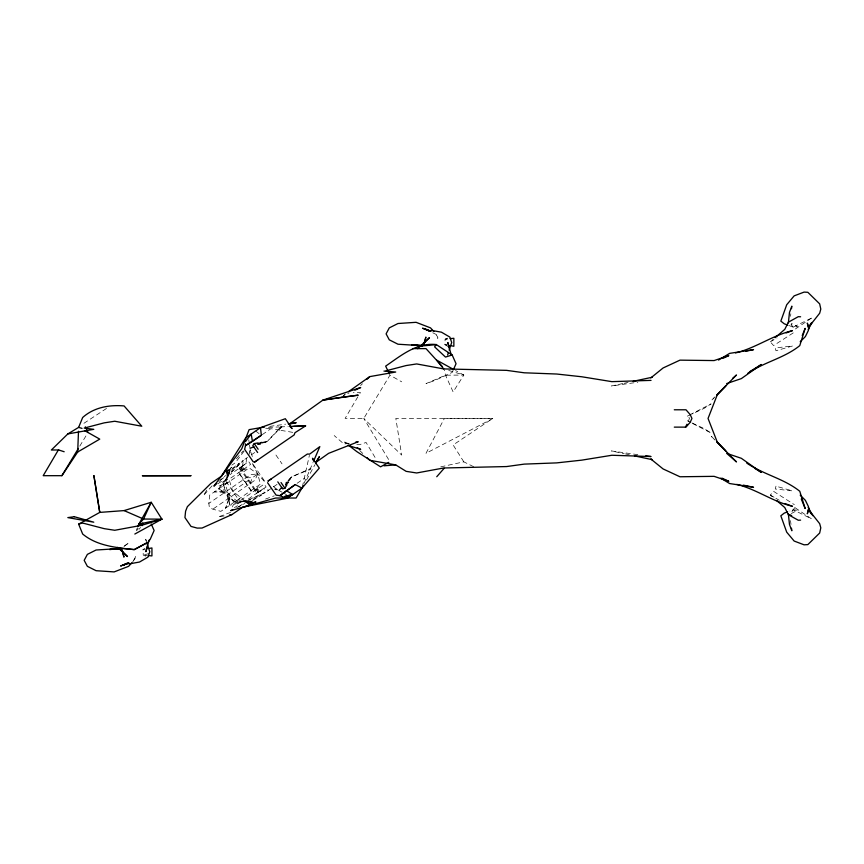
<?xml version="1.0" encoding="UTF-8"?>
<svg xmlns="http://www.w3.org/2000/svg" width="864" height="864" viewBox="0 0 864 864"><rect width="100%" height="100%" fill="white"/><g stroke="black" fill="none" stroke-linecap="round" stroke-linejoin="round"><path stroke-width="0.65" stroke-dasharray="4.32 3.24" d="M246.564 458.114L246.024 463.622L229.932 474.682M252.353 463.579L257.785 474.023L260.399 484.186L220.882 511.348L212.792 509.198L209.358 507.298L208.818 503.41L209.704 495.094L249.221 467.932L257.785 474.023L265.583 482.825M242.557 466.009L243.259 460.382L247.568 457.423M790.506 316.3L790.841 313.772M302.357 486.853L309.398 455.371M249.426 454.194L250.798 449.345M249.307 452.326L250.171 449.777M688.36 421.34L689.396 418.457L688.36 415.573M232.502 506.898L233.258 504.846L237.74 501.768L228.517 494.132L224.694 482.782M250.16 483.516L252.385 477.727L257.785 474.023L250.873 474.509L208.818 503.41M136.328 530.323L137.344 527.85M304.106 483.235L309.355 471.031M309.874 469.811L313.027 462.488M453.146 370.256L452.174 372.438L434.614 380.57L426.006 383.627L445.478 375.181L463.828 375.062L453.136 391.943L445.478 375.181L444.409 369.911M257.785 474.023L254.848 480.298L212.792 509.198M306.536 479.941L314.939 464.746M136.836 530.572L138.175 528.26M289.58 480.244L291.578 476.82L308.21 469.681M357.847 396.792L345.125 418.381L363.82 418.381L389.956 375.181L401.684 381.812M79.78 446.126L87.34 433.62M206.766 490.126L203.44 495.623L212.22 485.654M238.475 501.822L235.3 504.004L229.856 505.181L226.951 495.212L218.678 488.927L221.724 484.261M288.641 480.902L291.578 476.82L307.552 470.394M244.069 451.159L235.483 462.586L231.887 465.102M255.658 490.018L260.399 484.186M288.155 480.956L291.578 476.82L288.036 480.654M236.336 458.806L243.324 450.824M772.243 496.735L770.31 495.072L773.582 491.346L794.34 504.641M138.931 529.362L140.573 527.494M278.996 428.846L267.278 441.472L262.429 443.394M277.193 431.276L267.278 441.472L262.192 443.178M715.003 396.846L711.396 400.529L713.966 397.937M231.552 472.241L243.259 460.382L231.174 472.025M360.601 385.56L362.437 383.767M359.856 393.379L360.59 392.656L353.268 392.71M218.776 481.712L225.612 475.513M231.466 470.21L239.263 463.126L231.012 469.519M229.986 468.893L231.973 467.143L229.846 468.612M793.249 332.899L773.582 345.568L770.31 341.842L773.204 339.347M345.416 394.027L343.321 395.636L349.11 392.926M123.952 546.566L129.017 542.711L122.224 547.398M262.256 434.635L270.886 428.706L279.752 430.186M251.456 454.756L254.696 452.531M220.342 480.071L225.893 476.258M241.38 470.75L239.965 469.681L239.468 467.975L248.702 461.624L250.614 464.411L229.176 479.142M217.933 483.754L221.756 481.129M222.858 484.045L220.212 485.87L218.03 485.838M224.575 484.391L228.787 481.496M226.951 495.212L248.875 480.136M236.196 501.304L240.419 498.409M240.602 500.364L264.179 484.153L266.09 486.94L256.867 493.279L255.452 492.21L254.956 490.504M234.414 507.73L237.438 505.656M248.227 499.057L263.272 488.722L268.618 490.19M238.723 506.801L244.264 502.988M270.788 488.7L265.313 492.458L248.94 500.116M273.499 486.832L277.754 483.905M297.14 483.278L304.776 478.03M132.775 561.794L135.864 556.988L135.864 555.79L134.244 559.775L130.842 561.438M145.595 556.103L143.251 555.098L143.003 549.558L144.979 548.359M252.385 500.623L261.317 495.212L251.91 499.954M106.499 408.456L83.732 423.425L84.812 425.693M770.31 341.842L777.028 337.943M791.316 513.551L797.623 510.235L793.228 509.782L789.869 511.024M689.688 414.925L711.104 403.877L704.16 408.326L692.118 413.921M236.628 507.676L244.858 503.518M687.301 416.156L690.919 414.472M248.864 499.662L265.313 492.458L259.805 491.108M447.52 338.116L445.111 339.142L444.917 344.65L448.87 347.047M230.591 512.384L218.138 517.007L224.456 515.873M265.55 499.036L274.255 495.828M242.093 470.264L249.221 467.932M148.705 553.63L143.251 555.098L146.977 555.455M262.418 442.746L267.278 441.472L262.062 442.303M440.77 466.841L463.828 461.851L475.556 467.64M622.933 383.519L611.42 385.981L637.837 382.244M624.208 383.238L628.052 382.417M349.175 443.232L344.002 444.074L334.206 435.575M143.003 549.558L145.26 549.223M269.73 426.384L285.606 424.159M447.649 338.882L445.176 339.12L449.528 340.297M268.434 427.356L279.05 426.946M280.379 426.892L288.338 426.578M246.186 477.727L252.385 477.727M356.821 444.301L360.364 444.398L366.088 442.465L376.229 459.41M275 489.704L277.69 489.812M274.547 489.035L277.063 489.262M265.68 428.188L270.886 428.706M637.837 454.669L611.42 450.932L624.208 453.676M447.185 344.995L444.917 344.65L447.476 345.114M281.016 430.402L294.959 432.724M625.493 453.946L629.327 454.766M448.729 370.462L463.828 375.062L455.576 370.537M788.746 325.469L793.228 327.132L797.623 326.678L791.316 323.363M230.99 498.938L236.606 502.556C229.478 499.219 224.111 491.411 223.56 483.57L224.91 490.104M236.606 502.556L229.986 499.63L223.916 490.795L223.56 483.57M687.301 420.757L690.919 422.431M692.118 422.993L704.16 428.587L711.104 433.037L689.688 421.988M349.11 443.988L343.321 441.277L346.464 443.686M432.767 332.78L436.169 334.444L437.789 338.429L437.789 337.23L434.7 332.424M218.678 488.927L224.964 492.318L214.412 491.854L225.893 491.681L229.014 493.787L229.867 497.459L225.59 508.118L228.938 498.096L229.856 505.181M278.824 490.385L282.107 492.232M283.198 492.847L286.492 494.683M770.31 495.072L774.792 497.664M775.904 498.323L779.263 500.267M276.631 489.154L272.214 485.374M255.636 430.996L259.394 433.879M245.344 501.196L232.751 491.227L229.154 479.725M359.683 450.457L363.344 454.032M713.966 438.977L711.396 436.385L715.003 440.068M253.303 464.648L264.924 481.561M275.951 455.026L282.02 463.86M242.06 466.182L243.983 468.968M257.548 488.722L259.459 491.497M240.754 467.089L242.665 469.865M256.241 489.618L258.152 492.394M240.17 467.489L257.569 492.793M239.468 467.975L256.867 493.279M225.958 481.345L239.533 501.098M463.828 461.851L453.136 444.971L492.793 418.392L444.377 418.457L426.006 453.287L492.793 418.522L395.82 418.381L401.684 455.101L363.82 418.522L389.264 460.588M252.353 456.473L250.409 450.997M146.459 541.674L145.724 539.233L146.308 541.447M248.767 439.819L249.318 443.545M249.502 444.787L250.042 448.513M790.506 520.603L791.003 524.416M775.98 486.173L775.267 488.992L792.407 490.892L775.98 486.173M794.869 507.578L791.078 512.492L793.228 509.782L811.49 518.832L794.869 507.578M811.49 318.082L794.869 329.335L791.078 324.421L793.228 327.132L811.49 318.082M792.407 346.021L775.98 350.741L775.267 347.922L792.407 346.021M243.324 469.422L241.715 468.472L241.412 466.636L243.324 469.422M258.811 491.951L257.202 491.011L256.9 489.164L258.811 491.951M245.592 482.393L243.13 479.833L238.81 472.522L252.385 492.275L247.104 485.611L245.592 482.393"/><path stroke-width="1.3" d="M64.174 451.742L58.676 449.96L57.931 450.684L43.2 475.686L61.895 475.686L77.695 451.991L78.494 431.255M788.368 322.92L789.48 312.433L791.824 306.158L791.489 308.696M423.598 344.758L424.019 342.371M142.754 522.99L142.225 525.625L138.856 524.146L137.84 526.619M424.138 343.894L425.876 337.1L424.256 343.343M225.45 480.492L228.226 475.567L229.997 469.498M787.622 511.855L784.274 513.097L780.84 515.808L786.715 532.17L794.135 541.037L804.092 544.817L807.84 544.601L819.666 533.045L820.8 527.818L819.677 523.681L808.456 509.479L807.322 513.799L808.888 508.27L808.186 506.066L805.388 500.342L800.194 495.126M424.732 341.669L424.494 342.544L429.43 337.673L417.647 348.71M147.496 545.886L145.919 551.675L149.105 540.076M447.638 354.985L448.384 352.544M449.118 350.093L451.71 342.5L449.852 337.1L441.45 332.186L431.968 330.469L428.836 330.728L422.539 328.201L430.747 331.204M716.807 395.01L725.825 385.819L717.39 394.481L708.048 418.457L717.39 442.433L725.825 451.094L716.807 441.904M67.835 433.922L78.635 427.378L82.674 417.485C94.014 407.3 109.35 404.687 124.092 405.929L141.772 426.222L114.761 421.243L104.242 422.852L84.175 428.09L93.787 429.332L67.835 433.922L51.354 450.014L58.676 449.96M802.246 335.524L805.151 328.385L799.783 345.622C784.404 358.063 764.165 362.102 747.889 373.205M314.075 460.048L319.842 446.623L309.658 454.108L307.325 454.054L267.905 481.151L271.285 478.958M453.632 369.166L456.052 363.712L452.174 354.985L436.255 344.531C416.362 342.49 400.939 355.687 385.657 366.12L389.416 374.047M227.416 477.425L227.016 471.506L227.718 470.07L226.757 471.722L227.815 474.152M685.444 427.129L686.988 424.224M233.096 509.458L230.742 510.646L275.67 498.031L296.104 498.02L303.307 485.784M315.587 463.579L319.464 456.559L315.652 462.521L328.612 453.341L358.214 441.752L355.633 442.174M808.207 329.465L812.095 322.423M151.222 523.962L154.127 530.507L150.25 539.233L147.971 542.354L134.33 549.677C116.51 547.571 97.124 546.07 82.674 534.038L78.635 524.146L99.76 512.406L124.092 510.592L143.554 519.037L161.903 519.156L138.856 524.146L151.222 502.276L161.903 519.156L134.816 534.038M277.798 481.853L282.625 488.873L284.947 488.236L286.934 484.812M61.895 475.686L78.408 448.405M800.194 341.788L805.388 336.571L808.186 330.847L808.888 328.644L807.322 323.114L808.456 327.434L811.21 323.082M436.255 344.531L434.614 346.853L445.478 357.07L452.174 354.985M245.462 441.623L251.186 434.052L252.45 441.374L245.506 445.619L244.631 449.334L253.184 461.786L254.75 462.013L294.17 434.927L294.959 432.724L305.597 425.898L289.807 426.416L292.118 428.598L285.325 418.716L260.474 427.669L249.102 429.646L241.78 448.708L213.905 486.14L216.832 483.484M808.456 327.434L819.677 313.222L820.8 309.096L819.666 303.858L807.84 292.302L804.092 292.097L794.135 295.877L786.715 304.744L780.84 321.106L784.274 323.816L787.622 325.058M249.372 504.997L244.393 506.833L287.356 498.193L302.011 488.117L319.28 468.115L312.487 458.244L313.697 461.171M225.839 470.772L222.35 474.757L245.808 437.746L260.474 427.669L264.438 427.118M436.741 476.734L444.139 468.32M138.856 524.146L143.554 519.037L151.222 502.276L124.092 510.592M131.944 562.702L128.606 566.33L114.156 571.903L96.088 570.704L87.372 566.33L84.175 560.347L87.372 554.375L96.088 550.001L119.318 548.575M279.18 490.255L281.837 487.372M278.996 429.419L281.707 426.643L279.904 427.874M717.39 394.481L736.474 374.998L732.542 378.432M367.016 379.296L369.76 376.618L395.712 372.028L383.951 371.088M228.226 475.567L227.016 471.506L228.992 469.757M775.138 337.684L784.782 329.357L788.368 322.196L798.282 316.678L800.604 316.786M650.819 377.924L663.088 367.978L679.957 360.148L714.107 360.569L728.806 355.612L723.136 358.236M302.011 488.117L295.25 484.574L279.893 495.655L276.113 495.137L267.559 482.695M348.559 391.63L369.76 376.618M421.427 345.924L424.256 343.84L419.785 346.162M254.75 462.013L258.012 459.637M295.25 484.574L279.893 495.655L283.608 497.135L292.734 494.5L286.351 490.687M252.45 441.374L261.36 435.262L260.474 427.669M258.152 442.94L254.243 443.567L252.817 445.5L257.645 452.531M222.21 475.654L210.751 483.527L187.38 506.66L185.598 511.186L184.939 517.579L191.009 526.414L197.219 528.098L202.079 528.044L232.049 514.512L243.508 506.639M222.966 482.209L227.254 479.261M237.665 503.593L240.883 501.379M308.783 469.908L310.586 468.666M289.256 424.116L322.942 400.086L360.688 387.515L354.899 390.215M261.36 435.262L245.506 445.619L245.484 443.848M750.038 371.488L761.314 364.5L741.334 378.616L726.635 383.584M718.546 360.061L729.616 353.376L753.538 349.628L745.88 351.238M77.695 451.991L99.76 439.117L84.51 430.564M388.778 462.37L380.56 466.841L356.94 451.699L348.559 445.284M147.215 542.635L134.168 549.536L117.86 548.057L122.342 550.379L119.502 548.294M251.446 502.416L249.102 503.647L243.724 501.152L240.149 501.887M127.429 563.101L120.614 566.017L128.822 563.015M250.301 448.222L253.94 446.774M128.801 563.08L122.893 565.315L126.922 563.49L130.043 563.749L139.525 562.032L147.938 557.118L149.796 551.718L147.193 544.126M786.121 332.932L792.428 330.642C772.448 335.394 755.546 348.149 735.523 352.944M119.988 548.143L109.598 549.526L118.908 548.921M161.903 519.156L141.772 525.29L114.761 530.28L104.242 528.66L84.175 523.433L82.037 523.12L78.635 524.146M251.662 503.194L255.928 502.006L249.102 503.647L245.743 501.055L243.724 501.152M386.1 370.786L406.156 365.548L416.675 363.938L443.696 368.917L506.563 370.354L524.221 372.794L556.729 374.026L581.764 376.769L611.863 381.65L651.035 380.376M285.876 496.098L292.734 494.5M633.161 381.316L652.352 377.212M290.412 423.878L296.179 422.69L288.252 423.792M149.386 548.402L151.934 547.949L151.934 555.919L148.208 555.574M229.522 514.966L232.049 514.512M248.8 503.809L250.7 503.507L249.102 503.647L248.27 501.163L245.743 501.055M645.754 455.792L651.035 456.538L611.863 455.263L581.764 460.145L556.729 462.888L524.221 464.119L506.563 466.56L443.696 467.986L416.675 472.975L406.156 471.355L395.712 464.886L383.951 465.815M450.133 338.645L453.859 338.288L453.859 346.27L450.025 345.578M421.038 346.043L436.093 344.671M800.604 520.128L798.282 520.236L788.368 514.706L784.782 507.557L777.071 500.893M293.652 426.362L305.597 425.898M674.287 409.784L685.994 409.784L690.196 414.612L691.956 418.457L690.196 422.291L685.994 427.129L674.287 427.129M412.657 348.602L426.006 348.624L442.498 366.725M284.731 496.357L289.775 496.53M419.947 345.578L398.002 344.218L389.286 339.844L386.1 333.86L389.286 327.888L398.002 323.514L416.07 322.315L430.531 327.888L433.868 331.517M420.822 345.298L411.523 344.693L421.913 346.075M248.27 501.163L252.04 501.584M395.712 464.886L369.76 460.296L367.016 457.618M743.332 485.136L753.538 487.285L729.616 483.538L720.76 478.192M634.446 455.868L652.352 459.702L650.819 458.989L663.088 468.936L679.957 476.766L714.107 476.345L728.806 481.302L722.002 478.148M78.635 427.378L82.037 428.393M347.857 445.306L360.688 449.399L357.221 447.779M736.754 484.38C756.313 489.164 772.837 501.692 792.428 506.272L784.858 503.528M430.715 331.128L424.807 328.903L429.354 331.117M789.48 514.544L791.705 515.668M453.222 369.241L436.741 360.18L443.696 368.917M746.744 463.072C763.344 474.498 784.026 478.624 799.783 491.281L805.151 508.529L801.274 499.014M754.542 468.223L761.314 472.414L741.334 458.298L726.635 453.33L736.474 461.916L717.39 442.433M227.016 471.506L229.036 473.17M117.688 547.344L127.505 556.546L122.569 551.675L123.952 557.118L122.332 550.876M254.243 443.567L258.163 449.269M281.027 482.533L284.947 488.236M808.456 509.479L811.21 513.832M808.207 507.438L812.743 515.668M85.342 426.827L88.031 432.486M451.019 354.132L447.844 342.544L449.42 348.332M122.213 550.325L122.807 552.539M791.489 528.217L791.824 530.755L789.48 524.48L788.368 513.983M286.405 482.533L285.692 484.974L288.544 482.036L286.405 482.533M261.317 442.422L260.096 444.247L257.558 444.031L261.317 442.422M341.993 397.256L322.942 400.086L358.214 395.161L341.993 397.256M74.304 516.715L67.835 517.601L93.787 522.191L74.304 516.715M190.868 475.686L142.452 475.762L190.868 475.686M99.76 512.406L93.906 475.686L99.76 512.406"/></g></svg>
